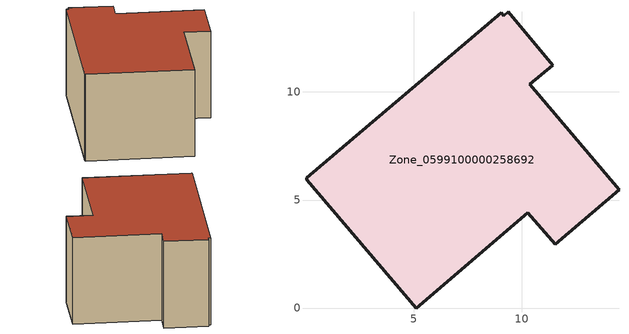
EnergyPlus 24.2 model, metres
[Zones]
Zone_0599100000258692
 floor ground (C_G): 5.11,0 0.04,5.94 0.03,6.02 9.04,13.65 9.15,13.52 9.37,13.7 11.42,11.24 10.35,10.35 14.49,5.47 11.54,2.95 10.28,4.41 z0
 wall outside (C_F): 10.35,10.35 11.42,11.24 9.37,13.7 9.15,13.52 9.04,13.65 0.03,6.02 0.04,5.94 5.11,0 10.28,4.41 11.54,2.95 14.49,5.47 10.35,10.35 z0:6.71
 roof outside (C_R): 11.42,11.24 9.37,13.7 9.15,13.52 9.04,13.65 0.03,6.02 0.04,5.94 5.11,0 10.28,4.41 11.54,2.95 14.49,5.47 10.35,10.35 z6.71
[BUILDING]
Pand.0599100000258692: North Axis=0; Terrain=City; Loads Convergence Tolerance Value=0.04; Temperature Convergence Tolerance Value=0.4; Solar Distribution=FullExterior; Maximum Number of Warmup Days=25; Minimum Number of Warmup Days=1
[Site:Location]
Rotterdam.The.Hague.AP_ZH_NLD Design_Conditions: Latitude=51.96; Longitude=4.45; Time Zone=1; Elevation=-4.5
[SITE:GROUNDTEMPERATURE:BUILDINGSURFACE]
18, 18, 18, 18, 18, 18, 18, 18, 18, 18, 18, 18
[MATERIAL] Thermal Absorptance=0.9; Solar Absorptance=0.7; Visible Absorptance=0.7
Name | Roughness | Thickness | Conductivity | Density | Specific Heat
G.TC.1946 | MediumSmooth | 0.15 | 1 | 540 | 1210
F.TC.1946 | Rough | 0.3 | 0.857143 | 1920 | 840
R.TC.1946 | MediumRough | 0.2 | 0.909091 | 1500 | 1000
[CONSTRUCTION]
C_G: G.TC.1946
C_F: F.TC.1946
C_R: R.TC.1946
[ZONE]
Zone_0599100000258692: Type=1; Multiplier=1; Ceiling Height=Autocalculate; Volume=Autocalculate; Floor Area=autocalculate; Part of Total Floor Area=Yes
[ZONEINFILTRATION:DESIGNFLOWRATE]
Infil_Zone_0599100000258692: Zone or ZoneList or Space or SpaceList=Zone_0599100000258692; Schedule=AlwaysOn; Design Flow Rate Calculation Method=Flow/Area; Flow Rate per Floor Area=0.003; Constant Term Coefficient=1; Temperature Term Coefficient=0; Velocity Term Coefficient=0; Velocity Squared Term Coefficient=0
[HVACTEMPLATE:ZONE:IDEALLOADSAIRSYSTEM]
Zone_0599100000258692: Maximum Heating Supply Air Temperature=50; Minimum Cooling Supply Air Temperature=13; Maximum Heating Supply Air Humidity Ratio=0.0156; Minimum Cooling Supply Air Humidity Ratio=0.0077; Heating Limit=NoLimit; Cooling Limit=NoLimit; Dehumidification Control Type=ConstantSensibleHeatRatio; Cooling Sensible Heat Ratio=0.7; Dehumidification Setpoint=60; Humidification Control Type=None; Humidification Setpoint=30; Outdoor Air Method=None; Outdoor Air Flow Rate per Person=0.00944; Outdoor Air Flow Rate per Zone Floor Area=0; Outdoor Air Flow Rate per Zone=0; Demand Controlled Ventilation Type=None; Outdoor Air Economizer Type=NoEconomizer; Heat Recovery Type=None; Sensible Heat Recovery Effectiveness=0.7; Latent Heat Recovery Effectiveness=0.65
[ZONECONTROL:THERMOSTAT]
ThermostatControl_Zone_0599100000258692: Zone or ZoneList=Zone_0599100000258692; Control Type Schedule=DualSetpointControlType; Control 1=Thermostat_Zone_0599100000258692; Temperature Difference Between Cutout And Setpoint=0
[THERMOSTATSETPOINT:DUALSETPOINT]
Thermostat_Zone_0599100000258692: Heating Setpoint Temperature Schedule=HeatingSetpoint_Zone_0599100000258692; Cooling Setpoint Temperature Schedule=CoolingSetpoint_Zone_0599100000258692
[SCHEDULE:COMPACT]
HeatingSetpoint_Zone_0599100000258692: Through: 12/31, For: AllDays, Until: 24:00, 21
CoolingSetpoint_Zone_0599100000258692: Through: 12/31, For: AllDays, Until: 24:00, 24
DualSetpointControlType: Through: 12/31, For: AllDays, Until: 24:00, 4
AlwaysOn: Through: 12/31, For: AllDays, Until: 24:00, 1
